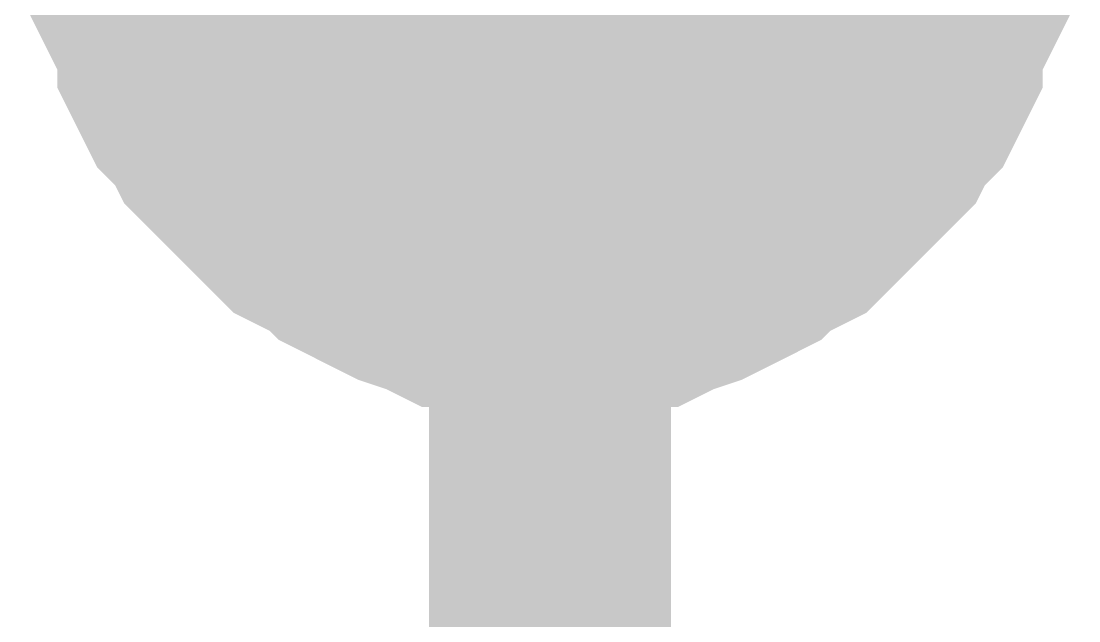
# Model space of a CAD drawing. Header units: inches. Extents: x 0 to 22.3, y 0 to 15.7.
# Drawn here: x 9.7185 to 9.7701, y 10.1935 to 10.2228 of the extents above; entities that cross this region are included whole.
import ezdxf

# ---------------------------------------------------------------- set-up
doc = ezdxf.new("R2010")
doc.units = ezdxf.units.IN
doc.header["$MEASUREMENT"] = 0
doc.layers.add('Sheet', color=255, linetype='Continuous')

msp = doc.modelspace()

# ---------------------------------------------------------------- linework, layer by layer
at = {"layer": 'Sheet'}
msp.add_lwpolyline([(9.734095, 10.229922, 0.02, 0.02, 1), (9.754095, 10.229922, 0.02, 0.02, 1)], format="xyseb", close=True, dxfattribs=at)
for points in [[(9.744315, 10.20942, 0.0118, 0.0118, 0), (9.743431, 10.20942, 0.0118, 0.0118, 0), (9.742105, 10.20942, 0.0118, 0.0118, 0), (9.741221, 10.209862, 0.0118, 0.0118, 0), (9.740337, 10.209862, 0.0118, 0.0118, 0), (9.739453, 10.209862, 0.0118, 0.0118, 0), (9.738568, 10.210304, 0.0118, 0.0118, 0), (9.737242, 10.210746, 0.0118, 0.0118, 0), (9.736358, 10.211188, 0.0118, 0.0118, 0), (9.735474, 10.21163, 0.0118, 0.0118, 0), (9.73459, 10.212072, 0.0118, 0.0118, 0), (9.734148, 10.212514, 0.0118, 0.0118, 0), (9.733264, 10.212956, 0.0118, 0.0118, 0), (9.73238, 10.213398, 0.0118, 0.0118, 0), (9.731496, 10.214282, 0.0118, 0.0118, 0), (9.731054, 10.214724, 0.0118, 0.0118, 0), (9.73017, 10.215608, 0.0118, 0.0118, 0), (9.729728, 10.21605, 0.0118, 0.0118, 0), (9.728844, 10.216934, 0.0118, 0.0118, 0), (9.728402, 10.217376, 0.0118, 0.0118, 0), (9.727959, 10.21826, 0.0118, 0.0118, 0), (9.727075, 10.219144, 0.0118, 0.0118, 0), (9.726633, 10.220028, 0.0118, 0.0118, 0), (9.726191, 10.220912, 0.0118, 0.0118, 0), (9.726191, 10.221796, 0.0118, 0.0118, 0), (9.725749, 10.22268, 0.0118, 0.0118, 0), (9.725307, 10.223564, 0.0118, 0.0118, 0), (9.724865, 10.224448, 0.0118, 0.0118, 0), (9.724865, 10.225332, 0.0118, 0.0118, 0), (9.724865, 10.226216, 0.0118, 0.0118, 0), (9.724423, 10.227542, 0.0118, 0.0118, 0), (9.724423, 10.228426, 0.0118, 0.0118, 0), (9.724423, 10.22931, 0.0118, 0.0118, 0)], [(9.744315, 10.20942, 0.0118, 0.0118, 0), (9.743431, 10.20942, 0.0118, 0.0118, 0), (9.742105, 10.20942, 0.0118, 0.0118, 0), (9.741221, 10.209862, 0.0118, 0.0118, 0), (9.740337, 10.209862, 0.0118, 0.0118, 0), (9.739453, 10.209862, 0.0118, 0.0118, 0), (9.738568, 10.210304, 0.0118, 0.0118, 0), (9.737242, 10.210746, 0.0118, 0.0118, 0), (9.736358, 10.211188, 0.0118, 0.0118, 0), (9.735474, 10.21163, 0.0118, 0.0118, 0), (9.73459, 10.212072, 0.0118, 0.0118, 0), (9.734148, 10.212514, 0.0118, 0.0118, 0), (9.733264, 10.212956, 0.0118, 0.0118, 0), (9.73238, 10.213398, 0.0118, 0.0118, 0), (9.731496, 10.214282, 0.0118, 0.0118, 0), (9.731054, 10.214724, 0.0118, 0.0118, 0), (9.73017, 10.215608, 0.0118, 0.0118, 0), (9.729728, 10.21605, 0.0118, 0.0118, 0), (9.728844, 10.216934, 0.0118, 0.0118, 0), (9.728402, 10.217376, 0.0118, 0.0118, 0), (9.727959, 10.21826, 0.0118, 0.0118, 0), (9.727075, 10.219144, 0.0118, 0.0118, 0), (9.726633, 10.220028, 0.0118, 0.0118, 0), (9.726191, 10.220912, 0.0118, 0.0118, 0), (9.726191, 10.221796, 0.0118, 0.0118, 0), (9.725749, 10.22268, 0.0118, 0.0118, 0), (9.725307, 10.223564, 0.0118, 0.0118, 0), (9.724865, 10.224448, 0.0118, 0.0118, 0), (9.724865, 10.225332, 0.0118, 0.0118, 0), (9.724865, 10.226216, 0.0118, 0.0118, 0), (9.724423, 10.227542, 0.0118, 0.0118, 0), (9.724423, 10.228426, 0.0118, 0.0118, 0), (9.724423, 10.22931, 0.0118, 0.0118, 0)], [(9.744315, 10.20942, 0.0118, 0.0118, 0), (9.743431, 10.20942, 0.0118, 0.0118, 0), (9.742105, 10.20942, 0.0118, 0.0118, 0), (9.741221, 10.209862, 0.0118, 0.0118, 0), (9.740337, 10.209862, 0.0118, 0.0118, 0), (9.739453, 10.209862, 0.0118, 0.0118, 0), (9.738568, 10.210304, 0.0118, 0.0118, 0), (9.737242, 10.210746, 0.0118, 0.0118, 0), (9.736358, 10.211188, 0.0118, 0.0118, 0), (9.735474, 10.21163, 0.0118, 0.0118, 0), (9.73459, 10.212072, 0.0118, 0.0118, 0), (9.734148, 10.212514, 0.0118, 0.0118, 0), (9.733264, 10.212956, 0.0118, 0.0118, 0), (9.73238, 10.213398, 0.0118, 0.0118, 0), (9.731496, 10.214282, 0.0118, 0.0118, 0), (9.731054, 10.214724, 0.0118, 0.0118, 0), (9.73017, 10.215608, 0.0118, 0.0118, 0), (9.729728, 10.21605, 0.0118, 0.0118, 0), (9.728844, 10.216934, 0.0118, 0.0118, 0), (9.728402, 10.217376, 0.0118, 0.0118, 0), (9.727959, 10.21826, 0.0118, 0.0118, 0), (9.727075, 10.219144, 0.0118, 0.0118, 0), (9.726633, 10.220028, 0.0118, 0.0118, 0), (9.726191, 10.220912, 0.0118, 0.0118, 0), (9.726191, 10.221796, 0.0118, 0.0118, 0), (9.725749, 10.22268, 0.0118, 0.0118, 0), (9.725307, 10.223564, 0.0118, 0.0118, 0), (9.724865, 10.224448, 0.0118, 0.0118, 0), (9.724865, 10.225332, 0.0118, 0.0118, 0), (9.724865, 10.226216, 0.0118, 0.0118, 0), (9.724423, 10.227542, 0.0118, 0.0118, 0), (9.724423, 10.228426, 0.0118, 0.0118, 0), (9.724423, 10.22931, 0.0118, 0.0118, 0)], [(9.744315, 10.20942, 0.0118, 0.0118, 0), (9.743431, 10.20942, 0.0118, 0.0118, 0), (9.742105, 10.20942, 0.0118, 0.0118, 0), (9.741221, 10.209862, 0.0118, 0.0118, 0), (9.740337, 10.209862, 0.0118, 0.0118, 0), (9.739453, 10.209862, 0.0118, 0.0118, 0), (9.738568, 10.210304, 0.0118, 0.0118, 0), (9.737242, 10.210746, 0.0118, 0.0118, 0), (9.736358, 10.211188, 0.0118, 0.0118, 0), (9.735474, 10.21163, 0.0118, 0.0118, 0), (9.73459, 10.212072, 0.0118, 0.0118, 0), (9.734148, 10.212514, 0.0118, 0.0118, 0), (9.733264, 10.212956, 0.0118, 0.0118, 0), (9.73238, 10.213398, 0.0118, 0.0118, 0), (9.731496, 10.214282, 0.0118, 0.0118, 0), (9.731054, 10.214724, 0.0118, 0.0118, 0), (9.73017, 10.215608, 0.0118, 0.0118, 0), (9.729728, 10.21605, 0.0118, 0.0118, 0), (9.728844, 10.216934, 0.0118, 0.0118, 0), (9.728402, 10.217376, 0.0118, 0.0118, 0), (9.727959, 10.21826, 0.0118, 0.0118, 0), (9.727075, 10.219144, 0.0118, 0.0118, 0), (9.726633, 10.220028, 0.0118, 0.0118, 0), (9.726191, 10.220912, 0.0118, 0.0118, 0), (9.726191, 10.221796, 0.0118, 0.0118, 0), (9.725749, 10.22268, 0.0118, 0.0118, 0), (9.725307, 10.223564, 0.0118, 0.0118, 0), (9.724865, 10.224448, 0.0118, 0.0118, 0), (9.724865, 10.225332, 0.0118, 0.0118, 0), (9.724865, 10.226216, 0.0118, 0.0118, 0), (9.724423, 10.227542, 0.0118, 0.0118, 0), (9.724423, 10.228426, 0.0118, 0.0118, 0), (9.724423, 10.22931, 0.0118, 0.0118, 0)], [(9.744315, 10.20942, 0.0118, 0.0118, 0), (9.743431, 10.20942, 0.0118, 0.0118, 0), (9.742105, 10.20942, 0.0118, 0.0118, 0), (9.741221, 10.209862, 0.0118, 0.0118, 0), (9.740337, 10.209862, 0.0118, 0.0118, 0), (9.739453, 10.209862, 0.0118, 0.0118, 0), (9.738568, 10.210304, 0.0118, 0.0118, 0), (9.737242, 10.210746, 0.0118, 0.0118, 0), (9.736358, 10.211188, 0.0118, 0.0118, 0), (9.735474, 10.21163, 0.0118, 0.0118, 0), (9.73459, 10.212072, 0.0118, 0.0118, 0), (9.734148, 10.212514, 0.0118, 0.0118, 0), (9.733264, 10.212956, 0.0118, 0.0118, 0), (9.73238, 10.213398, 0.0118, 0.0118, 0), (9.731496, 10.214282, 0.0118, 0.0118, 0), (9.731054, 10.214724, 0.0118, 0.0118, 0), (9.73017, 10.215608, 0.0118, 0.0118, 0), (9.729728, 10.21605, 0.0118, 0.0118, 0), (9.728844, 10.216934, 0.0118, 0.0118, 0), (9.728402, 10.217376, 0.0118, 0.0118, 0), (9.727959, 10.21826, 0.0118, 0.0118, 0), (9.727075, 10.219144, 0.0118, 0.0118, 0), (9.726633, 10.220028, 0.0118, 0.0118, 0), (9.726191, 10.220912, 0.0118, 0.0118, 0), (9.726191, 10.221796, 0.0118, 0.0118, 0), (9.725749, 10.22268, 0.0118, 0.0118, 0), (9.725307, 10.223564, 0.0118, 0.0118, 0), (9.724865, 10.224448, 0.0118, 0.0118, 0), (9.724865, 10.225332, 0.0118, 0.0118, 0), (9.724865, 10.226216, 0.0118, 0.0118, 0), (9.724423, 10.227542, 0.0118, 0.0118, 0), (9.724423, 10.228426, 0.0118, 0.0118, 0), (9.724423, 10.22931, 0.0118, 0.0118, 0)], [(9.744315, 10.20942, 0.0118, 0.0118, 0), (9.743431, 10.20942, 0.0118, 0.0118, 0), (9.742105, 10.20942, 0.0118, 0.0118, 0), (9.741221, 10.209862, 0.0118, 0.0118, 0), (9.740337, 10.209862, 0.0118, 0.0118, 0), (9.739453, 10.209862, 0.0118, 0.0118, 0), (9.738568, 10.210304, 0.0118, 0.0118, 0), (9.737242, 10.210746, 0.0118, 0.0118, 0), (9.736358, 10.211188, 0.0118, 0.0118, 0), (9.735474, 10.21163, 0.0118, 0.0118, 0), (9.73459, 10.212072, 0.0118, 0.0118, 0), (9.734148, 10.212514, 0.0118, 0.0118, 0), (9.733264, 10.212956, 0.0118, 0.0118, 0), (9.73238, 10.213398, 0.0118, 0.0118, 0), (9.731496, 10.214282, 0.0118, 0.0118, 0), (9.731054, 10.214724, 0.0118, 0.0118, 0), (9.73017, 10.215608, 0.0118, 0.0118, 0), (9.729728, 10.21605, 0.0118, 0.0118, 0), (9.728844, 10.216934, 0.0118, 0.0118, 0), (9.728402, 10.217376, 0.0118, 0.0118, 0), (9.727959, 10.21826, 0.0118, 0.0118, 0), (9.727075, 10.219144, 0.0118, 0.0118, 0), (9.726633, 10.220028, 0.0118, 0.0118, 0), (9.726191, 10.220912, 0.0118, 0.0118, 0), (9.726191, 10.221796, 0.0118, 0.0118, 0), (9.725749, 10.22268, 0.0118, 0.0118, 0), (9.725307, 10.223564, 0.0118, 0.0118, 0), (9.724865, 10.224448, 0.0118, 0.0118, 0), (9.724865, 10.225332, 0.0118, 0.0118, 0), (9.724865, 10.226216, 0.0118, 0.0118, 0), (9.724423, 10.227542, 0.0118, 0.0118, 0), (9.724423, 10.228426, 0.0118, 0.0118, 0), (9.724423, 10.22931, 0.0118, 0.0118, 0)], [(9.744315, 10.20942, 0.0118, 0.0118, 0), (9.743431, 10.20942, 0.0118, 0.0118, 0), (9.742105, 10.20942, 0.0118, 0.0118, 0), (9.741221, 10.209862, 0.0118, 0.0118, 0), (9.740337, 10.209862, 0.0118, 0.0118, 0), (9.739453, 10.209862, 0.0118, 0.0118, 0), (9.738568, 10.210304, 0.0118, 0.0118, 0), (9.737242, 10.210746, 0.0118, 0.0118, 0), (9.736358, 10.211188, 0.0118, 0.0118, 0), (9.735474, 10.21163, 0.0118, 0.0118, 0), (9.73459, 10.212072, 0.0118, 0.0118, 0), (9.734148, 10.212514, 0.0118, 0.0118, 0), (9.733264, 10.212956, 0.0118, 0.0118, 0), (9.73238, 10.213398, 0.0118, 0.0118, 0), (9.731496, 10.214282, 0.0118, 0.0118, 0), (9.731054, 10.214724, 0.0118, 0.0118, 0), (9.73017, 10.215608, 0.0118, 0.0118, 0), (9.729728, 10.21605, 0.0118, 0.0118, 0), (9.728844, 10.216934, 0.0118, 0.0118, 0), (9.728402, 10.217376, 0.0118, 0.0118, 0), (9.727959, 10.21826, 0.0118, 0.0118, 0), (9.727075, 10.219144, 0.0118, 0.0118, 0), (9.726633, 10.220028, 0.0118, 0.0118, 0), (9.726191, 10.220912, 0.0118, 0.0118, 0), (9.726191, 10.221796, 0.0118, 0.0118, 0), (9.725749, 10.22268, 0.0118, 0.0118, 0), (9.725307, 10.223564, 0.0118, 0.0118, 0), (9.724865, 10.224448, 0.0118, 0.0118, 0), (9.724865, 10.225332, 0.0118, 0.0118, 0), (9.724865, 10.226216, 0.0118, 0.0118, 0), (9.724423, 10.227542, 0.0118, 0.0118, 0), (9.724423, 10.228426, 0.0118, 0.0118, 0), (9.724423, 10.22931, 0.0118, 0.0118, 0)], [(9.764207, 10.22931, 0.0118, 0.0118, 0), (9.764207, 10.228426, 0.0118, 0.0118, 0), (9.764207, 10.227542, 0.0118, 0.0118, 0), (9.763765, 10.226216, 0.0118, 0.0118, 0), (9.763765, 10.225332, 0.0118, 0.0118, 0), (9.763765, 10.224448, 0.0118, 0.0118, 0), (9.763323, 10.223564, 0.0118, 0.0118, 0), (9.762881, 10.22268, 0.0118, 0.0118, 0), (9.762439, 10.221796, 0.0118, 0.0118, 0), (9.762439, 10.220912, 0.0118, 0.0118, 0), (9.761997, 10.220028, 0.0118, 0.0118, 0), (9.761554, 10.219144, 0.0118, 0.0118, 0), (9.76067, 10.21826, 0.0118, 0.0118, 0), (9.760228, 10.217376, 0.0118, 0.0118, 0), (9.759786, 10.216934, 0.0118, 0.0118, 0), (9.758902, 10.21605, 0.0118, 0.0118, 0), (9.75846, 10.215608, 0.0118, 0.0118, 0), (9.757576, 10.214724, 0.0118, 0.0118, 0), (9.757134, 10.214282, 0.0118, 0.0118, 0), (9.75625, 10.213398, 0.0118, 0.0118, 0), (9.755366, 10.212956, 0.0118, 0.0118, 0), (9.754482, 10.212514, 0.0118, 0.0118, 0), (9.75404, 10.212072, 0.0118, 0.0118, 0), (9.753156, 10.21163, 0.0118, 0.0118, 0), (9.752272, 10.211188, 0.0118, 0.0118, 0), (9.751388, 10.210746, 0.0118, 0.0118, 0), (9.750061, 10.210304, 0.0118, 0.0118, 0), (9.749177, 10.209862, 0.0118, 0.0118, 0), (9.748293, 10.209862, 0.0118, 0.0118, 0), (9.747409, 10.209862, 0.0118, 0.0118, 0), (9.746525, 10.20942, 0.0118, 0.0118, 0), (9.745199, 10.20942, 0.0118, 0.0118, 0), (9.744315, 10.20942, 0.0118, 0.0118, 0)], [(9.764207, 10.22931, 0.0118, 0.0118, 0), (9.764207, 10.228426, 0.0118, 0.0118, 0), (9.764207, 10.227542, 0.0118, 0.0118, 0), (9.763765, 10.226216, 0.0118, 0.0118, 0), (9.763765, 10.225332, 0.0118, 0.0118, 0), (9.763765, 10.224448, 0.0118, 0.0118, 0), (9.763323, 10.223564, 0.0118, 0.0118, 0), (9.762881, 10.22268, 0.0118, 0.0118, 0), (9.762439, 10.221796, 0.0118, 0.0118, 0), (9.762439, 10.220912, 0.0118, 0.0118, 0), (9.761997, 10.220028, 0.0118, 0.0118, 0), (9.761554, 10.219144, 0.0118, 0.0118, 0), (9.76067, 10.21826, 0.0118, 0.0118, 0), (9.760228, 10.217376, 0.0118, 0.0118, 0), (9.759786, 10.216934, 0.0118, 0.0118, 0), (9.758902, 10.21605, 0.0118, 0.0118, 0), (9.75846, 10.215608, 0.0118, 0.0118, 0), (9.757576, 10.214724, 0.0118, 0.0118, 0), (9.757134, 10.214282, 0.0118, 0.0118, 0), (9.75625, 10.213398, 0.0118, 0.0118, 0), (9.755366, 10.212956, 0.0118, 0.0118, 0), (9.754482, 10.212514, 0.0118, 0.0118, 0), (9.75404, 10.212072, 0.0118, 0.0118, 0), (9.753156, 10.21163, 0.0118, 0.0118, 0), (9.752272, 10.211188, 0.0118, 0.0118, 0), (9.751388, 10.210746, 0.0118, 0.0118, 0), (9.750061, 10.210304, 0.0118, 0.0118, 0), (9.749177, 10.209862, 0.0118, 0.0118, 0), (9.748293, 10.209862, 0.0118, 0.0118, 0), (9.747409, 10.209862, 0.0118, 0.0118, 0), (9.746525, 10.20942, 0.0118, 0.0118, 0), (9.745199, 10.20942, 0.0118, 0.0118, 0), (9.744315, 10.20942, 0.0118, 0.0118, 0)], [(9.744315, 10.22931, 0.0118, 0.0118, 0), (9.744315, 10.038806, 0.0118, 0.0118, 0)], [(9.764207, 10.22931, 0.0118, 0.0118, 0), (9.764207, 10.228426, 0.0118, 0.0118, 0), (9.764207, 10.227542, 0.0118, 0.0118, 0), (9.763765, 10.226216, 0.0118, 0.0118, 0), (9.763765, 10.225332, 0.0118, 0.0118, 0), (9.763765, 10.224448, 0.0118, 0.0118, 0), (9.763323, 10.223564, 0.0118, 0.0118, 0), (9.762881, 10.22268, 0.0118, 0.0118, 0), (9.762439, 10.221796, 0.0118, 0.0118, 0), (9.762439, 10.220912, 0.0118, 0.0118, 0), (9.761997, 10.220028, 0.0118, 0.0118, 0), (9.761554, 10.219144, 0.0118, 0.0118, 0), (9.76067, 10.21826, 0.0118, 0.0118, 0), (9.760228, 10.217376, 0.0118, 0.0118, 0), (9.759786, 10.216934, 0.0118, 0.0118, 0), (9.758902, 10.21605, 0.0118, 0.0118, 0), (9.75846, 10.215608, 0.0118, 0.0118, 0), (9.757576, 10.214724, 0.0118, 0.0118, 0), (9.757134, 10.214282, 0.0118, 0.0118, 0), (9.75625, 10.213398, 0.0118, 0.0118, 0), (9.755366, 10.212956, 0.0118, 0.0118, 0), (9.754482, 10.212514, 0.0118, 0.0118, 0), (9.75404, 10.212072, 0.0118, 0.0118, 0), (9.753156, 10.21163, 0.0118, 0.0118, 0), (9.752272, 10.211188, 0.0118, 0.0118, 0), (9.751388, 10.210746, 0.0118, 0.0118, 0), (9.750061, 10.210304, 0.0118, 0.0118, 0), (9.749177, 10.209862, 0.0118, 0.0118, 0), (9.748293, 10.209862, 0.0118, 0.0118, 0), (9.747409, 10.209862, 0.0118, 0.0118, 0), (9.746525, 10.20942, 0.0118, 0.0118, 0), (9.745199, 10.20942, 0.0118, 0.0118, 0), (9.744315, 10.20942, 0.0118, 0.0118, 0)], [(9.764207, 10.22931, 0.0118, 0.0118, 0), (9.764207, 10.228426, 0.0118, 0.0118, 0), (9.764207, 10.227542, 0.0118, 0.0118, 0), (9.763765, 10.226216, 0.0118, 0.0118, 0), (9.763765, 10.225332, 0.0118, 0.0118, 0), (9.763765, 10.224448, 0.0118, 0.0118, 0), (9.763323, 10.223564, 0.0118, 0.0118, 0), (9.762881, 10.22268, 0.0118, 0.0118, 0), (9.762439, 10.221796, 0.0118, 0.0118, 0), (9.762439, 10.220912, 0.0118, 0.0118, 0), (9.761997, 10.220028, 0.0118, 0.0118, 0), (9.761554, 10.219144, 0.0118, 0.0118, 0), (9.76067, 10.21826, 0.0118, 0.0118, 0), (9.760228, 10.217376, 0.0118, 0.0118, 0), (9.759786, 10.216934, 0.0118, 0.0118, 0), (9.758902, 10.21605, 0.0118, 0.0118, 0), (9.75846, 10.215608, 0.0118, 0.0118, 0), (9.757576, 10.214724, 0.0118, 0.0118, 0), (9.757134, 10.214282, 0.0118, 0.0118, 0), (9.75625, 10.213398, 0.0118, 0.0118, 0), (9.755366, 10.212956, 0.0118, 0.0118, 0), (9.754482, 10.212514, 0.0118, 0.0118, 0), (9.75404, 10.212072, 0.0118, 0.0118, 0), (9.753156, 10.21163, 0.0118, 0.0118, 0), (9.752272, 10.211188, 0.0118, 0.0118, 0), (9.751388, 10.210746, 0.0118, 0.0118, 0), (9.750061, 10.210304, 0.0118, 0.0118, 0), (9.749177, 10.209862, 0.0118, 0.0118, 0), (9.748293, 10.209862, 0.0118, 0.0118, 0), (9.747409, 10.209862, 0.0118, 0.0118, 0), (9.746525, 10.20942, 0.0118, 0.0118, 0), (9.745199, 10.20942, 0.0118, 0.0118, 0), (9.744315, 10.20942, 0.0118, 0.0118, 0)], [(9.764207, 10.22931, 0.0118, 0.0118, 0), (9.764207, 10.228426, 0.0118, 0.0118, 0), (9.764207, 10.227542, 0.0118, 0.0118, 0), (9.763765, 10.226216, 0.0118, 0.0118, 0), (9.763765, 10.225332, 0.0118, 0.0118, 0), (9.763765, 10.224448, 0.0118, 0.0118, 0), (9.763323, 10.223564, 0.0118, 0.0118, 0), (9.762881, 10.22268, 0.0118, 0.0118, 0), (9.762439, 10.221796, 0.0118, 0.0118, 0), (9.762439, 10.220912, 0.0118, 0.0118, 0), (9.761997, 10.220028, 0.0118, 0.0118, 0), (9.761554, 10.219144, 0.0118, 0.0118, 0), (9.76067, 10.21826, 0.0118, 0.0118, 0), (9.760228, 10.217376, 0.0118, 0.0118, 0), (9.759786, 10.216934, 0.0118, 0.0118, 0), (9.758902, 10.21605, 0.0118, 0.0118, 0), (9.75846, 10.215608, 0.0118, 0.0118, 0), (9.757576, 10.214724, 0.0118, 0.0118, 0), (9.757134, 10.214282, 0.0118, 0.0118, 0), (9.75625, 10.213398, 0.0118, 0.0118, 0), (9.755366, 10.212956, 0.0118, 0.0118, 0), (9.754482, 10.212514, 0.0118, 0.0118, 0), (9.75404, 10.212072, 0.0118, 0.0118, 0), (9.753156, 10.21163, 0.0118, 0.0118, 0), (9.752272, 10.211188, 0.0118, 0.0118, 0), (9.751388, 10.210746, 0.0118, 0.0118, 0), (9.750061, 10.210304, 0.0118, 0.0118, 0), (9.749177, 10.209862, 0.0118, 0.0118, 0), (9.748293, 10.209862, 0.0118, 0.0118, 0), (9.747409, 10.209862, 0.0118, 0.0118, 0), (9.746525, 10.20942, 0.0118, 0.0118, 0), (9.745199, 10.20942, 0.0118, 0.0118, 0), (9.744315, 10.20942, 0.0118, 0.0118, 0)], [(9.764207, 10.22931, 0.0118, 0.0118, 0), (9.764207, 10.228426, 0.0118, 0.0118, 0), (9.764207, 10.227542, 0.0118, 0.0118, 0), (9.763765, 10.226216, 0.0118, 0.0118, 0), (9.763765, 10.225332, 0.0118, 0.0118, 0), (9.763765, 10.224448, 0.0118, 0.0118, 0), (9.763323, 10.223564, 0.0118, 0.0118, 0), (9.762881, 10.22268, 0.0118, 0.0118, 0), (9.762439, 10.221796, 0.0118, 0.0118, 0), (9.762439, 10.220912, 0.0118, 0.0118, 0), (9.761997, 10.220028, 0.0118, 0.0118, 0), (9.761554, 10.219144, 0.0118, 0.0118, 0), (9.76067, 10.21826, 0.0118, 0.0118, 0), (9.760228, 10.217376, 0.0118, 0.0118, 0), (9.759786, 10.216934, 0.0118, 0.0118, 0), (9.758902, 10.21605, 0.0118, 0.0118, 0), (9.75846, 10.215608, 0.0118, 0.0118, 0), (9.757576, 10.214724, 0.0118, 0.0118, 0), (9.757134, 10.214282, 0.0118, 0.0118, 0), (9.75625, 10.213398, 0.0118, 0.0118, 0), (9.755366, 10.212956, 0.0118, 0.0118, 0), (9.754482, 10.212514, 0.0118, 0.0118, 0), (9.75404, 10.212072, 0.0118, 0.0118, 0), (9.753156, 10.21163, 0.0118, 0.0118, 0), (9.752272, 10.211188, 0.0118, 0.0118, 0), (9.751388, 10.210746, 0.0118, 0.0118, 0), (9.750061, 10.210304, 0.0118, 0.0118, 0), (9.749177, 10.209862, 0.0118, 0.0118, 0), (9.748293, 10.209862, 0.0118, 0.0118, 0), (9.747409, 10.209862, 0.0118, 0.0118, 0), (9.746525, 10.20942, 0.0118, 0.0118, 0), (9.745199, 10.20942, 0.0118, 0.0118, 0), (9.744315, 10.20942, 0.0118, 0.0118, 0)], [(9.764207, 10.22931, 0.0118, 0.0118, 0), (9.764207, 10.228426, 0.0118, 0.0118, 0), (9.764207, 10.227542, 0.0118, 0.0118, 0), (9.763765, 10.226216, 0.0118, 0.0118, 0), (9.763765, 10.225332, 0.0118, 0.0118, 0), (9.763765, 10.224448, 0.0118, 0.0118, 0), (9.763323, 10.223564, 0.0118, 0.0118, 0), (9.762881, 10.22268, 0.0118, 0.0118, 0), (9.762439, 10.221796, 0.0118, 0.0118, 0), (9.762439, 10.220912, 0.0118, 0.0118, 0), (9.761997, 10.220028, 0.0118, 0.0118, 0), (9.761554, 10.219144, 0.0118, 0.0118, 0), (9.76067, 10.21826, 0.0118, 0.0118, 0), (9.760228, 10.217376, 0.0118, 0.0118, 0), (9.759786, 10.216934, 0.0118, 0.0118, 0), (9.758902, 10.21605, 0.0118, 0.0118, 0), (9.75846, 10.215608, 0.0118, 0.0118, 0), (9.757576, 10.214724, 0.0118, 0.0118, 0), (9.757134, 10.214282, 0.0118, 0.0118, 0), (9.75625, 10.213398, 0.0118, 0.0118, 0), (9.755366, 10.212956, 0.0118, 0.0118, 0), (9.754482, 10.212514, 0.0118, 0.0118, 0), (9.75404, 10.212072, 0.0118, 0.0118, 0), (9.753156, 10.21163, 0.0118, 0.0118, 0), (9.752272, 10.211188, 0.0118, 0.0118, 0), (9.751388, 10.210746, 0.0118, 0.0118, 0), (9.750061, 10.210304, 0.0118, 0.0118, 0), (9.749177, 10.209862, 0.0118, 0.0118, 0), (9.748293, 10.209862, 0.0118, 0.0118, 0), (9.747409, 10.209862, 0.0118, 0.0118, 0), (9.746525, 10.20942, 0.0118, 0.0118, 0), (9.745199, 10.20942, 0.0118, 0.0118, 0), (9.744315, 10.20942, 0.0118, 0.0118, 0)], [(9.744315, 10.20942, 0.0039, 0.0039, 0), (9.743431, 10.20942, 0.0039, 0.0039, 0), (9.742105, 10.20942, 0.0039, 0.0039, 0), (9.741221, 10.209862, 0.0039, 0.0039, 0), (9.740337, 10.209862, 0.0039, 0.0039, 0), (9.739453, 10.209862, 0.0039, 0.0039, 0), (9.738568, 10.210304, 0.0039, 0.0039, 0), (9.737242, 10.210746, 0.0039, 0.0039, 0), (9.736358, 10.211188, 0.0039, 0.0039, 0), (9.735474, 10.21163, 0.0039, 0.0039, 0), (9.73459, 10.212072, 0.0039, 0.0039, 0), (9.734148, 10.212514, 0.0039, 0.0039, 0), (9.733264, 10.212956, 0.0039, 0.0039, 0), (9.73238, 10.213398, 0.0039, 0.0039, 0), (9.731496, 10.214282, 0.0039, 0.0039, 0), (9.731054, 10.214724, 0.0039, 0.0039, 0), (9.73017, 10.215608, 0.0039, 0.0039, 0), (9.729728, 10.21605, 0.0039, 0.0039, 0), (9.728844, 10.216934, 0.0039, 0.0039, 0), (9.728402, 10.217376, 0.0039, 0.0039, 0), (9.727959, 10.21826, 0.0039, 0.0039, 0), (9.727075, 10.219144, 0.0039, 0.0039, 0), (9.726633, 10.220028, 0.0039, 0.0039, 0), (9.726191, 10.220912, 0.0039, 0.0039, 0), (9.726191, 10.221796, 0.0039, 0.0039, 0), (9.725749, 10.22268, 0.0039, 0.0039, 0), (9.725307, 10.223564, 0.0039, 0.0039, 0), (9.724865, 10.224448, 0.0039, 0.0039, 0), (9.724865, 10.225332, 0.0039, 0.0039, 0)], [(9.744315, 10.20942, 0.0039, 0.0039, 0), (9.743431, 10.20942, 0.0039, 0.0039, 0), (9.742105, 10.20942, 0.0039, 0.0039, 0), (9.741221, 10.209862, 0.0039, 0.0039, 0), (9.740337, 10.209862, 0.0039, 0.0039, 0), (9.739453, 10.209862, 0.0039, 0.0039, 0), (9.738568, 10.210304, 0.0039, 0.0039, 0), (9.737242, 10.210746, 0.0039, 0.0039, 0), (9.736358, 10.211188, 0.0039, 0.0039, 0), (9.735474, 10.21163, 0.0039, 0.0039, 0), (9.73459, 10.212072, 0.0039, 0.0039, 0), (9.734148, 10.212514, 0.0039, 0.0039, 0), (9.733264, 10.212956, 0.0039, 0.0039, 0), (9.73238, 10.213398, 0.0039, 0.0039, 0), (9.731496, 10.214282, 0.0039, 0.0039, 0), (9.731054, 10.214724, 0.0039, 0.0039, 0), (9.73017, 10.215608, 0.0039, 0.0039, 0), (9.729728, 10.21605, 0.0039, 0.0039, 0), (9.728844, 10.216934, 0.0039, 0.0039, 0), (9.728402, 10.217376, 0.0039, 0.0039, 0), (9.727959, 10.21826, 0.0039, 0.0039, 0), (9.727075, 10.219144, 0.0039, 0.0039, 0), (9.726633, 10.220028, 0.0039, 0.0039, 0), (9.726191, 10.220912, 0.0039, 0.0039, 0), (9.726191, 10.221796, 0.0039, 0.0039, 0), (9.725749, 10.22268, 0.0039, 0.0039, 0), (9.725307, 10.223564, 0.0039, 0.0039, 0), (9.724865, 10.224448, 0.0039, 0.0039, 0), (9.724865, 10.225332, 0.0039, 0.0039, 0)], [(9.744315, 10.20942, 0.0039, 0.0039, 0), (9.743431, 10.20942, 0.0039, 0.0039, 0), (9.742105, 10.20942, 0.0039, 0.0039, 0), (9.741221, 10.209862, 0.0039, 0.0039, 0), (9.740337, 10.209862, 0.0039, 0.0039, 0), (9.739453, 10.209862, 0.0039, 0.0039, 0), (9.738568, 10.210304, 0.0039, 0.0039, 0), (9.737242, 10.210746, 0.0039, 0.0039, 0), (9.736358, 10.211188, 0.0039, 0.0039, 0), (9.735474, 10.21163, 0.0039, 0.0039, 0), (9.73459, 10.212072, 0.0039, 0.0039, 0), (9.734148, 10.212514, 0.0039, 0.0039, 0), (9.733264, 10.212956, 0.0039, 0.0039, 0), (9.73238, 10.213398, 0.0039, 0.0039, 0), (9.731496, 10.214282, 0.0039, 0.0039, 0), (9.731054, 10.214724, 0.0039, 0.0039, 0), (9.73017, 10.215608, 0.0039, 0.0039, 0), (9.729728, 10.21605, 0.0039, 0.0039, 0), (9.728844, 10.216934, 0.0039, 0.0039, 0), (9.728402, 10.217376, 0.0039, 0.0039, 0), (9.727959, 10.21826, 0.0039, 0.0039, 0), (9.727075, 10.219144, 0.0039, 0.0039, 0), (9.726633, 10.220028, 0.0039, 0.0039, 0), (9.726191, 10.220912, 0.0039, 0.0039, 0), (9.726191, 10.221796, 0.0039, 0.0039, 0), (9.725749, 10.22268, 0.0039, 0.0039, 0), (9.725307, 10.223564, 0.0039, 0.0039, 0), (9.724865, 10.224448, 0.0039, 0.0039, 0), (9.724865, 10.225332, 0.0039, 0.0039, 0)], [(9.744315, 10.20942, 0.0039, 0.0039, 0), (9.743431, 10.20942, 0.0039, 0.0039, 0), (9.742105, 10.20942, 0.0039, 0.0039, 0), (9.741221, 10.209862, 0.0039, 0.0039, 0), (9.740337, 10.209862, 0.0039, 0.0039, 0), (9.739453, 10.209862, 0.0039, 0.0039, 0), (9.738568, 10.210304, 0.0039, 0.0039, 0), (9.737242, 10.210746, 0.0039, 0.0039, 0), (9.736358, 10.211188, 0.0039, 0.0039, 0), (9.735474, 10.21163, 0.0039, 0.0039, 0), (9.73459, 10.212072, 0.0039, 0.0039, 0), (9.734148, 10.212514, 0.0039, 0.0039, 0), (9.733264, 10.212956, 0.0039, 0.0039, 0), (9.73238, 10.213398, 0.0039, 0.0039, 0), (9.731496, 10.214282, 0.0039, 0.0039, 0), (9.731054, 10.214724, 0.0039, 0.0039, 0), (9.73017, 10.215608, 0.0039, 0.0039, 0), (9.729728, 10.21605, 0.0039, 0.0039, 0), (9.728844, 10.216934, 0.0039, 0.0039, 0), (9.728402, 10.217376, 0.0039, 0.0039, 0), (9.727959, 10.21826, 0.0039, 0.0039, 0), (9.727075, 10.219144, 0.0039, 0.0039, 0), (9.726633, 10.220028, 0.0039, 0.0039, 0), (9.726191, 10.220912, 0.0039, 0.0039, 0), (9.726191, 10.221796, 0.0039, 0.0039, 0), (9.725749, 10.22268, 0.0039, 0.0039, 0), (9.725307, 10.223564, 0.0039, 0.0039, 0), (9.724865, 10.224448, 0.0039, 0.0039, 0), (9.724865, 10.225332, 0.0039, 0.0039, 0)], [(9.744315, 10.20942, 0.0039, 0.0039, 0), (9.743431, 10.20942, 0.0039, 0.0039, 0), (9.742105, 10.20942, 0.0039, 0.0039, 0), (9.741221, 10.209862, 0.0039, 0.0039, 0), (9.740337, 10.209862, 0.0039, 0.0039, 0), (9.739453, 10.209862, 0.0039, 0.0039, 0), (9.738568, 10.210304, 0.0039, 0.0039, 0), (9.737242, 10.210746, 0.0039, 0.0039, 0), (9.736358, 10.211188, 0.0039, 0.0039, 0), (9.735474, 10.21163, 0.0039, 0.0039, 0), (9.73459, 10.212072, 0.0039, 0.0039, 0), (9.734148, 10.212514, 0.0039, 0.0039, 0), (9.733264, 10.212956, 0.0039, 0.0039, 0), (9.73238, 10.213398, 0.0039, 0.0039, 0), (9.731496, 10.214282, 0.0039, 0.0039, 0), (9.731054, 10.214724, 0.0039, 0.0039, 0), (9.73017, 10.215608, 0.0039, 0.0039, 0), (9.729728, 10.21605, 0.0039, 0.0039, 0), (9.728844, 10.216934, 0.0039, 0.0039, 0), (9.728402, 10.217376, 0.0039, 0.0039, 0), (9.727959, 10.21826, 0.0039, 0.0039, 0), (9.727075, 10.219144, 0.0039, 0.0039, 0), (9.726633, 10.220028, 0.0039, 0.0039, 0), (9.726191, 10.220912, 0.0039, 0.0039, 0), (9.726191, 10.221796, 0.0039, 0.0039, 0), (9.725749, 10.22268, 0.0039, 0.0039, 0), (9.725307, 10.223564, 0.0039, 0.0039, 0), (9.724865, 10.224448, 0.0039, 0.0039, 0), (9.724865, 10.225332, 0.0039, 0.0039, 0)], [(9.744315, 10.20942, 0.0039, 0.0039, 0), (9.743431, 10.20942, 0.0039, 0.0039, 0), (9.742105, 10.20942, 0.0039, 0.0039, 0), (9.741221, 10.209862, 0.0039, 0.0039, 0), (9.740337, 10.209862, 0.0039, 0.0039, 0), (9.739453, 10.209862, 0.0039, 0.0039, 0), (9.738568, 10.210304, 0.0039, 0.0039, 0), (9.737242, 10.210746, 0.0039, 0.0039, 0), (9.736358, 10.211188, 0.0039, 0.0039, 0), (9.735474, 10.21163, 0.0039, 0.0039, 0), (9.73459, 10.212072, 0.0039, 0.0039, 0), (9.734148, 10.212514, 0.0039, 0.0039, 0), (9.733264, 10.212956, 0.0039, 0.0039, 0), (9.73238, 10.213398, 0.0039, 0.0039, 0), (9.731496, 10.214282, 0.0039, 0.0039, 0), (9.731054, 10.214724, 0.0039, 0.0039, 0), (9.73017, 10.215608, 0.0039, 0.0039, 0), (9.729728, 10.21605, 0.0039, 0.0039, 0), (9.728844, 10.216934, 0.0039, 0.0039, 0), (9.728402, 10.217376, 0.0039, 0.0039, 0), (9.727959, 10.21826, 0.0039, 0.0039, 0), (9.727075, 10.219144, 0.0039, 0.0039, 0), (9.726633, 10.220028, 0.0039, 0.0039, 0), (9.726191, 10.220912, 0.0039, 0.0039, 0), (9.726191, 10.221796, 0.0039, 0.0039, 0), (9.725749, 10.22268, 0.0039, 0.0039, 0), (9.725307, 10.223564, 0.0039, 0.0039, 0), (9.724865, 10.224448, 0.0039, 0.0039, 0), (9.724865, 10.225332, 0.0039, 0.0039, 0)], [(9.744315, 10.20942, 0.0039, 0.0039, 0), (9.743431, 10.20942, 0.0039, 0.0039, 0), (9.742105, 10.20942, 0.0039, 0.0039, 0), (9.741221, 10.209862, 0.0039, 0.0039, 0), (9.740337, 10.209862, 0.0039, 0.0039, 0), (9.739453, 10.209862, 0.0039, 0.0039, 0), (9.738568, 10.210304, 0.0039, 0.0039, 0), (9.737242, 10.210746, 0.0039, 0.0039, 0), (9.736358, 10.211188, 0.0039, 0.0039, 0), (9.735474, 10.21163, 0.0039, 0.0039, 0), (9.73459, 10.212072, 0.0039, 0.0039, 0), (9.734148, 10.212514, 0.0039, 0.0039, 0), (9.733264, 10.212956, 0.0039, 0.0039, 0), (9.73238, 10.213398, 0.0039, 0.0039, 0), (9.731496, 10.214282, 0.0039, 0.0039, 0), (9.731054, 10.214724, 0.0039, 0.0039, 0), (9.73017, 10.215608, 0.0039, 0.0039, 0), (9.729728, 10.21605, 0.0039, 0.0039, 0), (9.728844, 10.216934, 0.0039, 0.0039, 0), (9.728402, 10.217376, 0.0039, 0.0039, 0), (9.727959, 10.21826, 0.0039, 0.0039, 0), (9.727075, 10.219144, 0.0039, 0.0039, 0), (9.726633, 10.220028, 0.0039, 0.0039, 0), (9.726191, 10.220912, 0.0039, 0.0039, 0), (9.726191, 10.221796, 0.0039, 0.0039, 0), (9.725749, 10.22268, 0.0039, 0.0039, 0), (9.725307, 10.223564, 0.0039, 0.0039, 0), (9.724865, 10.224448, 0.0039, 0.0039, 0), (9.724865, 10.225332, 0.0039, 0.0039, 0)], [(9.763765, 10.225332, 0.0039, 0.0039, 0), (9.763765, 10.224448, 0.0039, 0.0039, 0), (9.763323, 10.223564, 0.0039, 0.0039, 0), (9.762881, 10.22268, 0.0039, 0.0039, 0), (9.762439, 10.221796, 0.0039, 0.0039, 0), (9.762439, 10.220912, 0.0039, 0.0039, 0), (9.761997, 10.220028, 0.0039, 0.0039, 0), (9.761554, 10.219144, 0.0039, 0.0039, 0), (9.76067, 10.21826, 0.0039, 0.0039, 0), (9.760228, 10.217376, 0.0039, 0.0039, 0), (9.759786, 10.216934, 0.0039, 0.0039, 0), (9.758902, 10.21605, 0.0039, 0.0039, 0), (9.75846, 10.215608, 0.0039, 0.0039, 0), (9.757576, 10.214724, 0.0039, 0.0039, 0), (9.757134, 10.214282, 0.0039, 0.0039, 0), (9.75625, 10.213398, 0.0039, 0.0039, 0), (9.755366, 10.212956, 0.0039, 0.0039, 0), (9.754482, 10.212514, 0.0039, 0.0039, 0), (9.75404, 10.212072, 0.0039, 0.0039, 0), (9.753156, 10.21163, 0.0039, 0.0039, 0), (9.752272, 10.211188, 0.0039, 0.0039, 0), (9.751388, 10.210746, 0.0039, 0.0039, 0), (9.750061, 10.210304, 0.0039, 0.0039, 0), (9.749177, 10.209862, 0.0039, 0.0039, 0), (9.748293, 10.209862, 0.0039, 0.0039, 0), (9.747409, 10.209862, 0.0039, 0.0039, 0), (9.746525, 10.20942, 0.0039, 0.0039, 0), (9.745199, 10.20942, 0.0039, 0.0039, 0), (9.744315, 10.20942, 0.0039, 0.0039, 0)], [(9.763765, 10.225332, 0.0039, 0.0039, 0), (9.763765, 10.224448, 0.0039, 0.0039, 0), (9.763323, 10.223564, 0.0039, 0.0039, 0), (9.762881, 10.22268, 0.0039, 0.0039, 0), (9.762439, 10.221796, 0.0039, 0.0039, 0), (9.762439, 10.220912, 0.0039, 0.0039, 0), (9.761997, 10.220028, 0.0039, 0.0039, 0), (9.761554, 10.219144, 0.0039, 0.0039, 0), (9.76067, 10.21826, 0.0039, 0.0039, 0), (9.760228, 10.217376, 0.0039, 0.0039, 0), (9.759786, 10.216934, 0.0039, 0.0039, 0), (9.758902, 10.21605, 0.0039, 0.0039, 0), (9.75846, 10.215608, 0.0039, 0.0039, 0), (9.757576, 10.214724, 0.0039, 0.0039, 0), (9.757134, 10.214282, 0.0039, 0.0039, 0), (9.75625, 10.213398, 0.0039, 0.0039, 0), (9.755366, 10.212956, 0.0039, 0.0039, 0), (9.754482, 10.212514, 0.0039, 0.0039, 0), (9.75404, 10.212072, 0.0039, 0.0039, 0), (9.753156, 10.21163, 0.0039, 0.0039, 0), (9.752272, 10.211188, 0.0039, 0.0039, 0), (9.751388, 10.210746, 0.0039, 0.0039, 0), (9.750061, 10.210304, 0.0039, 0.0039, 0), (9.749177, 10.209862, 0.0039, 0.0039, 0), (9.748293, 10.209862, 0.0039, 0.0039, 0), (9.747409, 10.209862, 0.0039, 0.0039, 0), (9.746525, 10.20942, 0.0039, 0.0039, 0), (9.745199, 10.20942, 0.0039, 0.0039, 0), (9.744315, 10.20942, 0.0039, 0.0039, 0)], [(9.763765, 10.225332, 0.0039, 0.0039, 0), (9.763765, 10.224448, 0.0039, 0.0039, 0), (9.763323, 10.223564, 0.0039, 0.0039, 0), (9.762881, 10.22268, 0.0039, 0.0039, 0), (9.762439, 10.221796, 0.0039, 0.0039, 0), (9.762439, 10.220912, 0.0039, 0.0039, 0), (9.761997, 10.220028, 0.0039, 0.0039, 0), (9.761554, 10.219144, 0.0039, 0.0039, 0), (9.76067, 10.21826, 0.0039, 0.0039, 0), (9.760228, 10.217376, 0.0039, 0.0039, 0), (9.759786, 10.216934, 0.0039, 0.0039, 0), (9.758902, 10.21605, 0.0039, 0.0039, 0), (9.75846, 10.215608, 0.0039, 0.0039, 0), (9.757576, 10.214724, 0.0039, 0.0039, 0), (9.757134, 10.214282, 0.0039, 0.0039, 0), (9.75625, 10.213398, 0.0039, 0.0039, 0), (9.755366, 10.212956, 0.0039, 0.0039, 0), (9.754482, 10.212514, 0.0039, 0.0039, 0), (9.75404, 10.212072, 0.0039, 0.0039, 0), (9.753156, 10.21163, 0.0039, 0.0039, 0), (9.752272, 10.211188, 0.0039, 0.0039, 0), (9.751388, 10.210746, 0.0039, 0.0039, 0), (9.750061, 10.210304, 0.0039, 0.0039, 0), (9.749177, 10.209862, 0.0039, 0.0039, 0), (9.748293, 10.209862, 0.0039, 0.0039, 0), (9.747409, 10.209862, 0.0039, 0.0039, 0), (9.746525, 10.20942, 0.0039, 0.0039, 0), (9.745199, 10.20942, 0.0039, 0.0039, 0), (9.744315, 10.20942, 0.0039, 0.0039, 0)], [(9.763765, 10.225332, 0.0039, 0.0039, 0), (9.763765, 10.224448, 0.0039, 0.0039, 0), (9.763323, 10.223564, 0.0039, 0.0039, 0), (9.762881, 10.22268, 0.0039, 0.0039, 0), (9.762439, 10.221796, 0.0039, 0.0039, 0), (9.762439, 10.220912, 0.0039, 0.0039, 0), (9.761997, 10.220028, 0.0039, 0.0039, 0), (9.761554, 10.219144, 0.0039, 0.0039, 0), (9.76067, 10.21826, 0.0039, 0.0039, 0), (9.760228, 10.217376, 0.0039, 0.0039, 0), (9.759786, 10.216934, 0.0039, 0.0039, 0), (9.758902, 10.21605, 0.0039, 0.0039, 0), (9.75846, 10.215608, 0.0039, 0.0039, 0), (9.757576, 10.214724, 0.0039, 0.0039, 0), (9.757134, 10.214282, 0.0039, 0.0039, 0), (9.75625, 10.213398, 0.0039, 0.0039, 0), (9.755366, 10.212956, 0.0039, 0.0039, 0), (9.754482, 10.212514, 0.0039, 0.0039, 0), (9.75404, 10.212072, 0.0039, 0.0039, 0), (9.753156, 10.21163, 0.0039, 0.0039, 0), (9.752272, 10.211188, 0.0039, 0.0039, 0), (9.751388, 10.210746, 0.0039, 0.0039, 0), (9.750061, 10.210304, 0.0039, 0.0039, 0), (9.749177, 10.209862, 0.0039, 0.0039, 0), (9.748293, 10.209862, 0.0039, 0.0039, 0), (9.747409, 10.209862, 0.0039, 0.0039, 0), (9.746525, 10.20942, 0.0039, 0.0039, 0), (9.745199, 10.20942, 0.0039, 0.0039, 0), (9.744315, 10.20942, 0.0039, 0.0039, 0)], [(9.763765, 10.225332, 0.0039, 0.0039, 0), (9.763765, 10.224448, 0.0039, 0.0039, 0), (9.763323, 10.223564, 0.0039, 0.0039, 0), (9.762881, 10.22268, 0.0039, 0.0039, 0), (9.762439, 10.221796, 0.0039, 0.0039, 0), (9.762439, 10.220912, 0.0039, 0.0039, 0), (9.761997, 10.220028, 0.0039, 0.0039, 0), (9.761554, 10.219144, 0.0039, 0.0039, 0), (9.76067, 10.21826, 0.0039, 0.0039, 0), (9.760228, 10.217376, 0.0039, 0.0039, 0), (9.759786, 10.216934, 0.0039, 0.0039, 0), (9.758902, 10.21605, 0.0039, 0.0039, 0), (9.75846, 10.215608, 0.0039, 0.0039, 0), (9.757576, 10.214724, 0.0039, 0.0039, 0), (9.757134, 10.214282, 0.0039, 0.0039, 0), (9.75625, 10.213398, 0.0039, 0.0039, 0), (9.755366, 10.212956, 0.0039, 0.0039, 0), (9.754482, 10.212514, 0.0039, 0.0039, 0), (9.75404, 10.212072, 0.0039, 0.0039, 0), (9.753156, 10.21163, 0.0039, 0.0039, 0), (9.752272, 10.211188, 0.0039, 0.0039, 0), (9.751388, 10.210746, 0.0039, 0.0039, 0), (9.750061, 10.210304, 0.0039, 0.0039, 0), (9.749177, 10.209862, 0.0039, 0.0039, 0), (9.748293, 10.209862, 0.0039, 0.0039, 0), (9.747409, 10.209862, 0.0039, 0.0039, 0), (9.746525, 10.20942, 0.0039, 0.0039, 0), (9.745199, 10.20942, 0.0039, 0.0039, 0), (9.744315, 10.20942, 0.0039, 0.0039, 0)], [(9.763765, 10.225332, 0.0039, 0.0039, 0), (9.763765, 10.224448, 0.0039, 0.0039, 0), (9.763323, 10.223564, 0.0039, 0.0039, 0), (9.762881, 10.22268, 0.0039, 0.0039, 0), (9.762439, 10.221796, 0.0039, 0.0039, 0), (9.762439, 10.220912, 0.0039, 0.0039, 0), (9.761997, 10.220028, 0.0039, 0.0039, 0), (9.761554, 10.219144, 0.0039, 0.0039, 0), (9.76067, 10.21826, 0.0039, 0.0039, 0), (9.760228, 10.217376, 0.0039, 0.0039, 0), (9.759786, 10.216934, 0.0039, 0.0039, 0), (9.758902, 10.21605, 0.0039, 0.0039, 0), (9.75846, 10.215608, 0.0039, 0.0039, 0), (9.757576, 10.214724, 0.0039, 0.0039, 0), (9.757134, 10.214282, 0.0039, 0.0039, 0), (9.75625, 10.213398, 0.0039, 0.0039, 0), (9.755366, 10.212956, 0.0039, 0.0039, 0), (9.754482, 10.212514, 0.0039, 0.0039, 0), (9.75404, 10.212072, 0.0039, 0.0039, 0), (9.753156, 10.21163, 0.0039, 0.0039, 0), (9.752272, 10.211188, 0.0039, 0.0039, 0), (9.751388, 10.210746, 0.0039, 0.0039, 0), (9.750061, 10.210304, 0.0039, 0.0039, 0), (9.749177, 10.209862, 0.0039, 0.0039, 0), (9.748293, 10.209862, 0.0039, 0.0039, 0), (9.747409, 10.209862, 0.0039, 0.0039, 0), (9.746525, 10.20942, 0.0039, 0.0039, 0), (9.745199, 10.20942, 0.0039, 0.0039, 0), (9.744315, 10.20942, 0.0039, 0.0039, 0)], [(9.763765, 10.225332, 0.0039, 0.0039, 0), (9.763765, 10.224448, 0.0039, 0.0039, 0), (9.763323, 10.223564, 0.0039, 0.0039, 0), (9.762881, 10.22268, 0.0039, 0.0039, 0), (9.762439, 10.221796, 0.0039, 0.0039, 0), (9.762439, 10.220912, 0.0039, 0.0039, 0), (9.761997, 10.220028, 0.0039, 0.0039, 0), (9.761554, 10.219144, 0.0039, 0.0039, 0), (9.76067, 10.21826, 0.0039, 0.0039, 0), (9.760228, 10.217376, 0.0039, 0.0039, 0), (9.759786, 10.216934, 0.0039, 0.0039, 0), (9.758902, 10.21605, 0.0039, 0.0039, 0), (9.75846, 10.215608, 0.0039, 0.0039, 0), (9.757576, 10.214724, 0.0039, 0.0039, 0), (9.757134, 10.214282, 0.0039, 0.0039, 0), (9.75625, 10.213398, 0.0039, 0.0039, 0), (9.755366, 10.212956, 0.0039, 0.0039, 0), (9.754482, 10.212514, 0.0039, 0.0039, 0), (9.75404, 10.212072, 0.0039, 0.0039, 0), (9.753156, 10.21163, 0.0039, 0.0039, 0), (9.752272, 10.211188, 0.0039, 0.0039, 0), (9.751388, 10.210746, 0.0039, 0.0039, 0), (9.750061, 10.210304, 0.0039, 0.0039, 0), (9.749177, 10.209862, 0.0039, 0.0039, 0), (9.748293, 10.209862, 0.0039, 0.0039, 0), (9.747409, 10.209862, 0.0039, 0.0039, 0), (9.746525, 10.20942, 0.0039, 0.0039, 0), (9.745199, 10.20942, 0.0039, 0.0039, 0), (9.744315, 10.20942, 0.0039, 0.0039, 0)]]:
    msp.add_lwpolyline(points, format="xyseb", dxfattribs=at)

doc.saveas('drawing.dxf')
